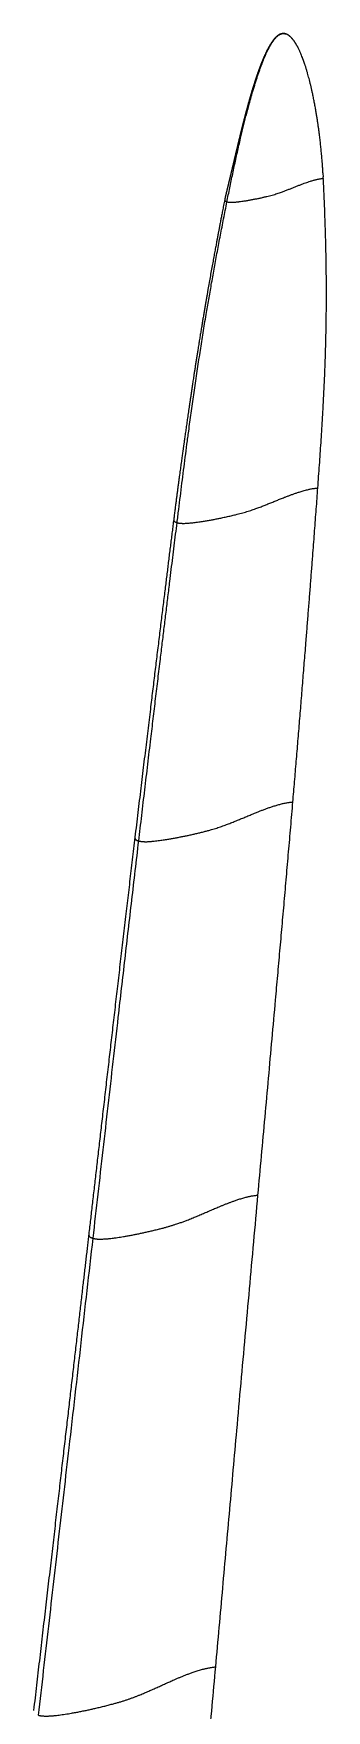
# Model space of a CAD drawing. Header units: inches. Extents: x 0.01 to 2.23, y 0 to 3.54.
# Drawn here: x 0.8953 to 0.9423, y 3.2689 to 3.5379 of the extents above; entities that cross this region are included whole.
import ezdxf

# ---------------------------------------------------------------- set-up
doc = ezdxf.new("R2010")
doc.units = ezdxf.units.IN
doc.header["$MEASUREMENT"] = 0

msp = doc.modelspace()

# ---------------------------------------------------------------- linework, layer by layer
at = {"color": 7, "linetype": 'Continuous', "lineweight": 25}
for p, q in [((0.93571, 3.53787), (0.93569, 3.53787)), ((0.94171, 3.51544), (0.94174, 3.51494))]:
    msp.add_line(p, q, dxfattribs=at)
for points, knots in [([(0.93569, 3.53787), (0.93567, 3.53788), (0.93562, 3.53789), (0.93556, 3.5379), (0.93549, 3.53791), (0.93541, 3.53791), (0.93533, 3.53791), (0.93525, 3.53791), (0.93518, 3.5379), (0.93511, 3.53789), (0.93505, 3.53788), (0.93499, 3.53786), (0.93492, 3.53784), (0.93485, 3.53781), (0.93477, 3.53777), (0.9347, 3.53774), (0.93463, 3.53769), (0.93456, 3.53765), (0.93449, 3.53761), (0.93444, 3.53756), (0.93439, 3.53752), (0.93434, 3.53748), (0.93429, 3.53744), (0.93424, 3.5374), (0.93419, 3.53735), (0.93415, 3.53731), (0.9341, 3.53726), (0.93405, 3.53721), (0.93399, 3.53715), (0.93394, 3.53709), (0.9339, 3.53704), (0.93386, 3.53699), (0.93382, 3.53695), (0.93379, 3.53691), (0.93375, 3.53687), (0.93371, 3.53681), (0.93366, 3.53674), (0.93359, 3.53664), (0.9335, 3.53652), (0.93342, 3.5364), (0.93335, 3.53629), (0.93329, 3.53619), (0.93324, 3.53611), (0.9332, 3.53604), (0.93315, 3.53597), (0.93311, 3.5359), (0.93307, 3.53582), (0.93302, 3.53573), (0.93296, 3.53563), (0.93291, 3.53553), (0.93285, 3.53542), (0.93279, 3.53531), (0.93273, 3.53519), (0.93267, 3.53506), (0.9326, 3.53493), (0.93254, 3.53479), (0.93247, 3.53464), (0.93239, 3.53448), (0.93232, 3.53432), (0.93225, 3.53416), (0.93217, 3.53399), (0.93211, 3.53384), (0.93206, 3.53371), (0.93201, 3.53361), (0.93198, 3.53352), (0.93195, 3.53345), (0.93192, 3.53338), (0.93189, 3.5333), (0.93185, 3.53321), (0.93181, 3.53311), (0.93177, 3.533), (0.93173, 3.53289), (0.93169, 3.53279), (0.93166, 3.53271), (0.93163, 3.53264), (0.9316, 3.53257), (0.93158, 3.53251), (0.93156, 3.53245), (0.93153, 3.53239), (0.93151, 3.53231), (0.93148, 3.53223), (0.93145, 3.53215), (0.93142, 3.53208), (0.9314, 3.53202), (0.93138, 3.53197), (0.93137, 3.53192), (0.93134, 3.53186), (0.93131, 3.53177), (0.93128, 3.53168), (0.93124, 3.53157), (0.93121, 3.53147), (0.93117, 3.53135), (0.93112, 3.53123), (0.93107, 3.53108), (0.93102, 3.53092), (0.93096, 3.53076), (0.93091, 3.5306), (0.93086, 3.53043), (0.9308, 3.53027), (0.93075, 3.5301), (0.9307, 3.52994), (0.93066, 3.52982), (0.93063, 3.52973), (0.93061, 3.52966), (0.93059, 3.52959), (0.93057, 3.52952), (0.93054, 3.52944), (0.93051, 3.52935), (0.93048, 3.52925), (0.93045, 3.52914), (0.93041, 3.52902), (0.93037, 3.52889), (0.93033, 3.52877), (0.9303, 3.52865), (0.93027, 3.52855), (0.93024, 3.52846), (0.93022, 3.52837), (0.93019, 3.52828), (0.93017, 3.5282), (0.93014, 3.52811), (0.93011, 3.52801), (0.93008, 3.52789), (0.93004, 3.52777), (0.93001, 3.52766), (0.92998, 3.52755), (0.92995, 3.52745), (0.92992, 3.52736), (0.9299, 3.52727), (0.92988, 3.5272), (0.92986, 3.52713), (0.92984, 3.52705), (0.92981, 3.52697), (0.92979, 3.52688), (0.92976, 3.52678), (0.92973, 3.52667), (0.9297, 3.52655), (0.92966, 3.52643), (0.92963, 3.52633), (0.92961, 3.52623), (0.92958, 3.52614), (0.92956, 3.52605), (0.92953, 3.52594), (0.9295, 3.52582), (0.92946, 3.52567), (0.92941, 3.5255), (0.92936, 3.52532), (0.92932, 3.52518), (0.9293, 3.52507), (0.92928, 3.52501), (0.92927, 3.52496), (0.92926, 3.52491), (0.92924, 3.52486), (0.92922, 3.52478), (0.9292, 3.52469), (0.92917, 3.52459), (0.92915, 3.52451), (0.92913, 3.52443), (0.92911, 3.52435), (0.92909, 3.52427), (0.92907, 3.5242), (0.92905, 3.52412), (0.92903, 3.52404), (0.92901, 3.52397), (0.92899, 3.52389), (0.92897, 3.5238), (0.92894, 3.52371), (0.92892, 3.5236), (0.92889, 3.5235), (0.92887, 3.52342), (0.92885, 3.52334), (0.92883, 3.52326), (0.92881, 3.52318), (0.92879, 3.5231), (0.92877, 3.523), (0.92874, 3.52292), (0.92872, 3.52284), (0.92871, 3.52277), (0.92869, 3.5227), (0.92867, 3.52263), (0.92865, 3.52255), (0.92863, 3.52248), (0.92862, 3.52241), (0.9286, 3.52235), (0.92858, 3.52227), (0.92856, 3.52219), (0.92855, 3.52213), (0.92853, 3.52206), (0.92851, 3.52198), (0.92849, 3.52191), (0.92848, 3.52184), (0.92846, 3.52178), (0.92845, 3.52173), (0.92843, 3.52167), (0.92842, 3.5216), (0.9284, 3.52154), (0.92839, 3.52149), (0.92838, 3.52144), (0.92836, 3.52136), (0.92833, 3.52126), (0.92831, 3.52115), (0.92829, 3.52105), (0.92826, 3.52096), (0.92824, 3.52087), (0.92822, 3.52079), (0.9282, 3.52072), (0.92819, 3.52066), (0.92817, 3.52059), (0.92816, 3.52053), (0.92815, 3.52047), (0.92813, 3.52043), (0.92812, 3.52037), (0.9281, 3.5203), (0.92809, 3.52023), (0.92807, 3.52016), (0.92805, 3.5201), (0.92804, 3.52004), (0.92803, 3.51999), (0.92801, 3.51993), (0.928, 3.51987), (0.92799, 3.51981), (0.92797, 3.51976), (0.92796, 3.51971), (0.92795, 3.51965), (0.92793, 3.51959), (0.92792, 3.51953), (0.92791, 3.51949), (0.9279, 3.51945), (0.92788, 3.51937), (0.92785, 3.51926), (0.92782, 3.51912), (0.92779, 3.51899), (0.92776, 3.51887), (0.92773, 3.51874), (0.9277, 3.51861), (0.92768, 3.51851), (0.92766, 3.51842), (0.92764, 3.51836), (0.92763, 3.5183), (0.92761, 3.51824), (0.9276, 3.51817), (0.92758, 3.5181), (0.92756, 3.51803), (0.92755, 3.51798), (0.92754, 3.51793), (0.92752, 3.51787), (0.92751, 3.5178), (0.92749, 3.51772), (0.92747, 3.51765), (0.92746, 3.51758), (0.92744, 3.51752), (0.92743, 3.51746), (0.92741, 3.51739), (0.9274, 3.51732), (0.92738, 3.51726), (0.92737, 3.51721), (0.92736, 3.51716), (0.92734, 3.5171), (0.92733, 3.51704), (0.92731, 3.51696), (0.92729, 3.51688), (0.92727, 3.5168), (0.92726, 3.51673), (0.92724, 3.51667), (0.92723, 3.51661), (0.92721, 3.51654), (0.92719, 3.51647), (0.92717, 3.51638), (0.92716, 3.51631), (0.92714, 3.51624), (0.92713, 3.51618), (0.92711, 3.51613), (0.9271, 3.51607), (0.92708, 3.516), (0.92707, 3.51593), (0.92705, 3.51585), (0.92703, 3.51577), (0.92701, 3.51568), (0.92699, 3.51559), (0.92696, 3.51551), (0.92694, 3.51541), (0.92692, 3.5153), (0.92689, 3.51519), (0.92686, 3.51509), (0.92684, 3.51499), (0.92682, 3.51491), (0.9268, 3.51483), (0.92678, 3.51475), (0.92676, 3.51466), (0.92674, 3.51458), (0.92673, 3.51451), (0.92671, 3.51446), (0.9267, 3.51441), (0.92669, 3.51435), (0.92667, 3.51429), (0.92665, 3.51421), (0.92663, 3.51412), (0.92661, 3.51404), (0.92659, 3.51396), (0.92658, 3.51389), (0.92656, 3.51381), (0.92654, 3.51372), (0.92652, 3.51366), (0.92651, 3.51361), (0.9265, 3.51357), (0.92649, 3.51353), (0.92648, 3.51349), (0.92646, 3.51343), (0.92645, 3.51338), (0.92644, 3.51332), (0.92642, 3.51327), (0.92641, 3.51322), (0.9264, 3.51317), (0.92639, 3.51311), (0.92637, 3.51305), (0.92636, 3.51299), (0.92634, 3.51294), (0.92633, 3.51289), (0.92632, 3.51283), (0.9263, 3.51276), (0.92628, 3.51269), (0.92627, 3.51262), (0.92625, 3.51255), (0.92623, 3.51247), (0.92621, 3.51239), (0.92619, 3.5123), (0.92617, 3.51222), (0.92615, 3.51212), (0.92613, 3.51203), (0.92611, 3.51195), (0.92609, 3.51188), (0.92607, 3.51181), (0.92606, 3.51174), (0.92604, 3.51167), (0.92603, 3.51162), (0.92602, 3.51157), (0.92601, 3.51152), (0.926, 3.51145), (0.92598, 3.51137), (0.92597, 3.51132), (0.92596, 3.51129)], [0, 0, 0, 0, 0.003042, 0.006613, 0.01071, 0.015326, 0.020318, 0.024835, 0.028864, 0.03242, 0.035514, 0.038935, 0.042529, 0.046416, 0.050674, 0.054328, 0.058258, 0.06226, 0.065761, 0.068775, 0.071351, 0.073986, 0.076731, 0.079672, 0.081893, 0.084374, 0.08712, 0.09014, 0.093401, 0.096384, 0.09912, 0.101303, 0.103101, 0.10508, 0.107287, 0.109724, 0.112313, 0.117351, 0.122783, 0.128626, 0.133198, 0.137178, 0.140542, 0.143269, 0.145903, 0.148925, 0.152116, 0.155634, 0.159441, 0.163503, 0.167286, 0.172004, 0.176591, 0.181435, 0.186299, 0.191413, 0.19692, 0.203221, 0.209028, 0.21474, 0.22091, 0.227554, 0.231235, 0.234891, 0.238217, 0.240878, 0.242958, 0.245754, 0.249148, 0.252503, 0.256733, 0.260736, 0.264367, 0.267337, 0.269629, 0.271782, 0.274313, 0.276174, 0.278391, 0.280968, 0.283908, 0.286958, 0.289449, 0.291406, 0.292945, 0.294511, 0.29702, 0.299839, 0.303249, 0.307174, 0.310836, 0.314108, 0.319067, 0.32406, 0.329497, 0.335508, 0.340964, 0.34671, 0.35229, 0.358049, 0.364633, 0.368078, 0.371065, 0.373595, 0.375752, 0.378121, 0.380815, 0.383839, 0.387314, 0.391113, 0.3954, 0.399971, 0.404331, 0.40824, 0.411569, 0.414864, 0.417843, 0.420652, 0.423666, 0.426596, 0.430042, 0.434061, 0.438326, 0.442302, 0.446, 0.449455, 0.452665, 0.455331, 0.457812, 0.460262, 0.462725, 0.465365, 0.468486, 0.472126, 0.476005, 0.479954, 0.484168, 0.48775, 0.49099, 0.494164, 0.497252, 0.500212, 0.504903, 0.510006, 0.515588, 0.521483, 0.528371, 0.530709, 0.532618, 0.534111, 0.535682, 0.537581, 0.539808, 0.543536, 0.546854, 0.5498, 0.552371, 0.555074, 0.55772, 0.560166, 0.562586, 0.565317, 0.568227, 0.570676, 0.573317, 0.57673, 0.580497, 0.583989, 0.587009, 0.589338, 0.591848, 0.594607, 0.597775, 0.600645, 0.603843, 0.606734, 0.60893, 0.611009, 0.613578, 0.616416, 0.618805, 0.620761, 0.623037, 0.625828, 0.628531, 0.630718, 0.632756, 0.635378, 0.638391, 0.640678, 0.64226, 0.64393, 0.646157, 0.648537, 0.650573, 0.652268, 0.65401, 0.656104, 0.66049, 0.663899, 0.667093, 0.67042, 0.673442, 0.676585, 0.678432, 0.680587, 0.683049, 0.685326, 0.687031, 0.688396, 0.690294, 0.692775, 0.695204, 0.697787, 0.699884, 0.701734, 0.703469, 0.705292, 0.707574, 0.709618, 0.711184, 0.712713, 0.714816, 0.717276, 0.719211, 0.720574, 0.721943, 0.72349, 0.727969, 0.733651, 0.737324, 0.741429, 0.746401, 0.750014, 0.754776, 0.757135, 0.759193, 0.760925, 0.763029, 0.765696, 0.76823, 0.770317, 0.77214, 0.773787, 0.775813, 0.778259, 0.781054, 0.783612, 0.785689, 0.787694, 0.79003, 0.792239, 0.794773, 0.79696, 0.798596, 0.800069, 0.802016, 0.804266, 0.806935, 0.8099, 0.812726, 0.814839, 0.81674, 0.818696, 0.821041, 0.823782, 0.826813, 0.829472, 0.831629, 0.833636, 0.835435, 0.837265, 0.839505, 0.842202, 0.84495, 0.847543, 0.850818, 0.853725, 0.856606, 0.859831, 0.863599, 0.867483, 0.871138, 0.874335, 0.877188, 0.879573, 0.882414, 0.885455, 0.888443, 0.890879, 0.892546, 0.894216, 0.895992, 0.898166, 0.900675, 0.903996, 0.906973, 0.909328, 0.911618, 0.914346, 0.918032, 0.919944, 0.921444, 0.922753, 0.924031, 0.925388, 0.92717, 0.929347, 0.931325, 0.933129, 0.934677, 0.936109, 0.937959, 0.940436, 0.942618, 0.944145, 0.945741, 0.947568, 0.95, 0.952695, 0.954886, 0.957287, 0.959653, 0.963123, 0.965549, 0.968748, 0.971314, 0.975088, 0.978164, 0.979847, 0.982044, 0.984725, 0.987081, 0.988909, 0.990141, 0.991872, 0.994141, 0.996879, 1, 1, 1, 1]), ([(0.92632, 3.51092), (0.92639, 3.51129), (0.92654, 3.51203), (0.92677, 3.51316), (0.927, 3.51429), (0.92725, 3.51544), (0.92749, 3.51658), (0.92774, 3.51772), (0.92799, 3.51886), (0.92825, 3.51999), (0.92849, 3.52104), (0.92872, 3.52201), (0.92893, 3.5229), (0.92915, 3.52377), (0.92937, 3.52464), (0.92959, 3.52549), (0.92981, 3.52632), (0.93003, 3.52712), (0.93025, 3.52791), (0.93047, 3.52864), (0.93067, 3.52931), (0.93085, 3.52992), (0.93104, 3.53051), (0.93123, 3.53109), (0.93142, 3.53165), (0.93161, 3.53219), (0.9318, 3.5327), (0.93198, 3.53318), (0.93215, 3.53362), (0.93233, 3.53405), (0.9325, 3.53446), (0.93268, 3.53485), (0.93285, 3.5352), (0.93301, 3.53552), (0.93316, 3.5358), (0.93331, 3.53607), (0.93346, 3.53632), (0.93361, 3.53655), (0.93376, 3.53677), (0.93391, 3.53697), (0.93406, 3.53714), (0.93421, 3.53731), (0.93436, 3.53745), (0.93451, 3.53758), (0.93466, 3.53769), (0.93481, 3.53777), (0.93496, 3.53784), (0.93511, 3.53788), (0.93527, 3.53791), (0.93543, 3.53791), (0.93557, 3.5379), (0.93567, 3.53787), (0.9357, 3.53786)], [0, 0, 0, 0, 0.036822, 0.074195, 0.112011, 0.15016, 0.188534, 0.226337, 0.26415, 0.301873, 0.339405, 0.369226, 0.398811, 0.428108, 0.457069, 0.485645, 0.513289, 0.54047, 0.567143, 0.593266, 0.61441, 0.635127, 0.655394, 0.675191, 0.694498, 0.713295, 0.731565, 0.747836, 0.763641, 0.778971, 0.793819, 0.80818, 0.822053, 0.833532, 0.844658, 0.855438, 0.865878, 0.875993, 0.885623, 0.894972, 0.904062, 0.912921, 0.921756, 0.930425, 0.938973, 0.947453, 0.955918, 0.964425, 0.973023, 0.982796, 0.992797, 1, 1, 1, 1]), ([(0.94172, 3.51544), (0.94172, 3.51544), (0.94171, 3.51548), (0.94171, 3.51557), (0.9417, 3.5157), (0.94169, 3.51581), (0.94169, 3.5159), (0.94168, 3.51599), (0.94168, 3.51605), (0.94168, 3.51611), (0.94167, 3.51615), (0.94167, 3.51619), (0.94167, 3.51622), (0.94167, 3.51626), (0.94166, 3.51633), (0.94165, 3.51643), (0.94165, 3.51656), (0.94164, 3.51671), (0.94162, 3.51687), (0.94161, 3.51704), (0.9416, 3.51724), (0.94157, 3.51752), (0.94154, 3.51788), (0.94149, 3.51847), (0.94142, 3.5192), (0.94133, 3.52007), (0.94124, 3.52093), (0.94115, 3.52169), (0.94106, 3.52235), (0.94098, 3.52292), (0.9409, 3.5235), (0.94081, 3.52409), (0.94071, 3.52469), (0.94061, 3.52533), (0.94049, 3.52602), (0.94035, 3.52675), (0.94021, 3.52749), (0.94007, 3.52815), (0.93994, 3.52875), (0.93982, 3.52927), (0.93971, 3.52976), (0.93959, 3.53024), (0.93947, 3.53069), (0.93935, 3.53113), (0.93925, 3.53149), (0.93917, 3.53178), (0.9391, 3.53201), (0.93903, 3.53223), (0.93897, 3.53245), (0.9389, 3.53266), (0.93884, 3.53284), (0.93879, 3.533), (0.93875, 3.53312), (0.93871, 3.53323), (0.93868, 3.53333), (0.93865, 3.53342), (0.93862, 3.5335), (0.9386, 3.53356), (0.93858, 3.53361), (0.93857, 3.53364), (0.93856, 3.53366), (0.93855, 3.53369), (0.93854, 3.53372), (0.93852, 3.53377), (0.9385, 3.53383), (0.93847, 3.53391), (0.93844, 3.53399), (0.93837, 3.53417), (0.93829, 3.53438), (0.93818, 3.53463), (0.9381, 3.53482), (0.93802, 3.53502), (0.93793, 3.53521), (0.93783, 3.53541), (0.93775, 3.53558), (0.93768, 3.53571), (0.93763, 3.53581), (0.93758, 3.5359), (0.93753, 3.53599), (0.93749, 3.53606), (0.93746, 3.53611), (0.93744, 3.53616), (0.93742, 3.53619), (0.9374, 3.53622), (0.93738, 3.53625), (0.93737, 3.53628), (0.93734, 3.53631), (0.93731, 3.53636), (0.93727, 3.53643), (0.93722, 3.5365), (0.93717, 3.53659), (0.9371, 3.53668), (0.93704, 3.53677), (0.93698, 3.53685), (0.93693, 3.53692), (0.93687, 3.53699), (0.93682, 3.53705), (0.93677, 3.53711), (0.93671, 3.53717), (0.93666, 3.53723), (0.9366, 3.53729), (0.93654, 3.53735), (0.9365, 3.53739), (0.93646, 3.53742), (0.93643, 3.53745), (0.9364, 3.53748), (0.93635, 3.53751), (0.9363, 3.53755), (0.93624, 3.5376), (0.93616, 3.53766), (0.93606, 3.53772), (0.93595, 3.53778), (0.93583, 3.53783), (0.93575, 3.53785), (0.93571, 3.53787)], [0, 0, 0, 0, 0.000076, 0.005187, 0.00987, 0.014008, 0.017594, 0.020627, 0.023137, 0.025187, 0.026777, 0.028004, 0.029319, 0.030775, 0.032374, 0.036705, 0.04183, 0.047181, 0.053196, 0.059878, 0.06723, 0.075257, 0.091832, 0.108406, 0.141988, 0.175447, 0.208721, 0.241747, 0.263723, 0.286177, 0.309145, 0.332605, 0.356537, 0.380913, 0.410175, 0.439964, 0.470221, 0.500881, 0.523304, 0.545055, 0.56613, 0.586527, 0.606247, 0.625291, 0.643664, 0.654074, 0.664257, 0.674217, 0.683954, 0.69347, 0.70271, 0.709076, 0.71486, 0.720072, 0.724719, 0.728809, 0.73235, 0.735347, 0.737804, 0.738832, 0.739727, 0.740786, 0.742489, 0.744796, 0.747724, 0.751268, 0.755416, 0.7598, 0.776708, 0.786536, 0.796186, 0.805804, 0.815791, 0.826146, 0.83684, 0.841991, 0.847206, 0.852465, 0.857285, 0.861463, 0.864257, 0.866684, 0.868749, 0.870455, 0.871808, 0.873059, 0.875234, 0.878197, 0.881934, 0.886426, 0.891763, 0.897629, 0.903157, 0.908268, 0.912974, 0.917286, 0.921217, 0.925856, 0.930089, 0.934431, 0.938898, 0.943352, 0.947534, 0.949523, 0.951507, 0.953998, 0.957099, 0.960792, 0.965056, 0.970894, 0.977475, 0.98475, 0.992669, 1, 1, 1, 1]), ([(0.92632, 3.51092), (0.92635, 3.51091), (0.92641, 3.5109), (0.92652, 3.51088), (0.92662, 3.51086), (0.92673, 3.51085), (0.92684, 3.51085), (0.92694, 3.51085), (0.92704, 3.51085), (0.92718, 3.51085), (0.92735, 3.51086), (0.92755, 3.51087), (0.92774, 3.51089), (0.92793, 3.51091), (0.92811, 3.51093), (0.92837, 3.51096), (0.9287, 3.511), (0.92916, 3.51107), (0.92966, 3.51115), (0.9302, 3.51125), (0.93073, 3.51135), (0.93125, 3.51145), (0.93175, 3.51156), (0.93224, 3.51167), (0.93271, 3.51178), (0.93315, 3.51189), (0.93357, 3.512), (0.93397, 3.51212), (0.93435, 3.51224), (0.93472, 3.51236), (0.93513, 3.51251), (0.9356, 3.51268), (0.93611, 3.51288), (0.93661, 3.51307), (0.93711, 3.51327), (0.93761, 3.51347), (0.93807, 3.51365), (0.9385, 3.51382), (0.93889, 3.51396), (0.9393, 3.5141), (0.93965, 3.51422), (0.93994, 3.51431), (0.94017, 3.51437), (0.9404, 3.51444), (0.94061, 3.51449), (0.94081, 3.51454), (0.94099, 3.51457), (0.94116, 3.51461), (0.94132, 3.51463), (0.94148, 3.51465), (0.94161, 3.51467), (0.9417, 3.51468), (0.94174, 3.51468), (0.94176, 3.51468), (0.94176, 3.51468), (0.94177, 3.51469), (0.94176, 3.51469), (0.94176, 3.51469)], [0, 0, 0, 0, 0.003907, 0.007813, 0.01172, 0.015626, 0.019535, 0.023445, 0.027355, 0.031267, 0.040026, 0.048786, 0.057546, 0.066307, 0.075068, 0.083829, 0.104479, 0.125129, 0.155166, 0.185203, 0.21524, 0.245277, 0.275315, 0.305352, 0.335389, 0.362923, 0.390457, 0.417991, 0.445525, 0.473059, 0.500594, 0.542312, 0.584031, 0.62575, 0.667469, 0.709188, 0.750907, 0.782197, 0.813486, 0.844775, 0.876064, 0.891709, 0.907354, 0.922999, 0.938643, 0.949072, 0.959501, 0.96993, 0.977752, 0.985573, 0.993395, 0.997306, 0.998284, 0.998772, 0.99926, 0.999748, 1, 1, 1, 1]), ([(0.94088, 3.46503), (0.94093, 3.46565), (0.94101, 3.46687), (0.94115, 3.4687), (0.94127, 3.47051), (0.94139, 3.47231), (0.94151, 3.4741), (0.94162, 3.47589), (0.94171, 3.47755), (0.9418, 3.47909), (0.94187, 3.4805), (0.94194, 3.48192), (0.942, 3.48335), (0.94205, 3.48479), (0.9421, 3.48625), (0.94214, 3.48763), (0.94218, 3.48895), (0.9422, 3.49019), (0.94222, 3.49145), (0.94224, 3.49273), (0.94225, 3.49402), (0.94226, 3.49523), (0.94226, 3.49637), (0.94226, 3.49742), (0.94225, 3.49849), (0.94224, 3.49957), (0.94223, 3.50066), (0.94221, 3.50177), (0.94219, 3.5029), (0.94216, 3.50403), (0.94214, 3.50519), (0.9421, 3.50636), (0.94206, 3.50755), (0.94202, 3.50873), (0.94198, 3.50991), (0.94193, 3.51108), (0.94188, 3.51227), (0.94182, 3.51347), (0.94178, 3.51428), (0.94176, 3.51469)], [0, 0, 0, 0, 0.036252, 0.072118, 0.107686, 0.143045, 0.178284, 0.213493, 0.248761, 0.276573, 0.304522, 0.332652, 0.361009, 0.389637, 0.418581, 0.447887, 0.472564, 0.497549, 0.522869, 0.548549, 0.574618, 0.601102, 0.622218, 0.643621, 0.665322, 0.687334, 0.709672, 0.732347, 0.755374, 0.778764, 0.802532, 0.826691, 0.851253, 0.876232, 0.900177, 0.924515, 0.949258, 0.974416, 1, 1, 1, 1]), ([(0.94176, 3.51469), (0.94176, 3.5147), (0.94176, 3.51471), (0.94176, 3.51474), (0.94175, 3.51479), (0.94175, 3.51485), (0.94175, 3.5149), (0.94174, 3.51493), (0.94174, 3.51494)], [0, 0, 0, 0, 0.09469, 0.207361, 0.37079, 0.638461, 0.875659, 1, 1, 1, 1]), ([(0.92596, 3.51129), (0.92593, 3.51113), (0.92587, 3.51081), (0.92578, 3.51035), (0.92569, 3.50991), (0.92561, 3.50949), (0.92553, 3.50909), (0.92546, 3.50872), (0.92539, 3.50836), (0.92533, 3.50802), (0.92526, 3.50768), (0.9252, 3.50735), (0.92514, 3.50701), (0.92508, 3.50671), (0.92502, 3.50642), (0.92498, 3.50617), (0.92493, 3.50594), (0.9249, 3.50574), (0.92486, 3.50558), (0.92484, 3.50543), (0.92481, 3.5053), (0.92479, 3.50518), (0.92476, 3.50501), (0.92472, 3.50478), (0.92466, 3.50448), (0.9246, 3.50414), (0.92453, 3.50377), (0.92445, 3.50338), (0.92438, 3.50296), (0.92429, 3.50252), (0.92421, 3.50207), (0.92413, 3.50162), (0.92401, 3.50096), (0.92385, 3.50011), (0.92366, 3.49904), (0.92347, 3.49796), (0.92331, 3.49703), (0.92318, 3.49628), (0.92308, 3.49571), (0.92297, 3.49511), (0.92287, 3.4945), (0.92276, 3.49387), (0.92265, 3.49322), (0.92254, 3.49255), (0.92242, 3.49186), (0.9223, 3.49113), (0.92218, 3.49038), (0.92205, 3.48961), (0.92192, 3.48883), (0.92179, 3.48802), (0.92167, 3.48726), (0.92156, 3.48654), (0.92145, 3.48589), (0.92135, 3.48524), (0.92125, 3.48461), (0.92116, 3.48399), (0.92106, 3.48338), (0.92096, 3.48271), (0.92085, 3.48198), (0.92073, 3.48121), (0.92062, 3.48045), (0.92052, 3.47976), (0.92042, 3.47913), (0.92034, 3.47857), (0.92026, 3.47802), (0.92018, 3.47749), (0.92011, 3.47698), (0.92004, 3.47648), (0.91997, 3.47601), (0.9199, 3.47556), (0.91984, 3.4751), (0.91977, 3.47465), (0.91971, 3.47419), (0.91965, 3.47376), (0.91959, 3.47335), (0.91954, 3.47303), (0.91951, 3.4728), (0.91949, 3.47263), (0.91946, 3.47246), (0.91944, 3.47227), (0.91941, 3.47206), (0.91937, 3.47183), (0.91934, 3.47158), (0.9193, 3.47131), (0.91926, 3.471), (0.91921, 3.47067), (0.91916, 3.4703), (0.9191, 3.4699), (0.91905, 3.46949), (0.91898, 3.46904), (0.91892, 3.46858), (0.91886, 3.46811), (0.91879, 3.46762), (0.91872, 3.4671), (0.91865, 3.46657), (0.91857, 3.46601), (0.91849, 3.46543), (0.91841, 3.46482), (0.91833, 3.4642), (0.91824, 3.46354), (0.91816, 3.46287), (0.91807, 3.46218), (0.91798, 3.46146), (0.91788, 3.46073), (0.91782, 3.46023), (0.91779, 3.45997)], [0, 0, 0, 0, 0.009334, 0.018269, 0.026813, 0.034971, 0.042747, 0.050018, 0.05693, 0.063486, 0.069692, 0.076628, 0.083076, 0.089043, 0.094534, 0.099552, 0.104101, 0.107705, 0.110955, 0.113851, 0.116397, 0.118623, 0.120815, 0.126139, 0.131681, 0.138561, 0.145743, 0.153225, 0.16157, 0.170182, 0.178902, 0.187721, 0.196638, 0.216884, 0.23759, 0.258741, 0.280321, 0.291267, 0.302461, 0.31402, 0.325938, 0.338209, 0.350827, 0.363786, 0.377079, 0.391358, 0.405991, 0.420972, 0.436296, 0.451957, 0.46795, 0.480867, 0.493694, 0.506269, 0.518598, 0.530685, 0.542535, 0.554152, 0.569755, 0.584938, 0.599709, 0.614079, 0.625291, 0.636255, 0.646975, 0.65744, 0.667546, 0.677106, 0.686307, 0.695151, 0.703641, 0.713025, 0.721942, 0.730394, 0.738383, 0.745912, 0.749079, 0.752158, 0.755424, 0.759132, 0.763281, 0.767784, 0.772712, 0.778065, 0.783842, 0.790557, 0.797767, 0.805472, 0.813673, 0.822371, 0.831566, 0.840693, 0.850266, 0.860286, 0.870756, 0.881678, 0.893056, 0.904894, 0.917197, 0.929969, 0.943216, 0.956696, 0.970648, 0.98508, 1, 1, 1, 1]), ([(0.91833, 3.45945), (0.91841, 3.46016), (0.91859, 3.46158), (0.91885, 3.46369), (0.91911, 3.46578), (0.91938, 3.46787), (0.91964, 3.46996), (0.91991, 3.47205), (0.92016, 3.47393), (0.92039, 3.4756), (0.92059, 3.47705), (0.92079, 3.47852), (0.921, 3.47999), (0.92121, 3.48148), (0.92143, 3.48299), (0.92166, 3.48451), (0.92189, 3.48599), (0.92211, 3.48744), (0.92234, 3.48885), (0.92257, 3.49028), (0.9228, 3.49173), (0.92303, 3.49309), (0.92325, 3.49436), (0.92345, 3.49554), (0.92366, 3.49674), (0.92387, 3.49795), (0.92409, 3.49918), (0.92432, 3.50042), (0.92455, 3.50168), (0.92478, 3.50296), (0.92503, 3.50426), (0.92527, 3.50556), (0.92553, 3.50688), (0.92578, 3.50821), (0.92605, 3.50956), (0.92623, 3.51046), (0.92632, 3.51092)], [0, 0, 0, 0, 0.041407, 0.08246, 0.123255, 0.163892, 0.20447, 0.245087, 0.285841, 0.313992, 0.342287, 0.370759, 0.399441, 0.428364, 0.457563, 0.487068, 0.516914, 0.543972, 0.571352, 0.59908, 0.627178, 0.655671, 0.67835, 0.701299, 0.724529, 0.748052, 0.77188, 0.796023, 0.820495, 0.845306, 0.870468, 0.895992, 0.921425, 0.94723, 0.973418, 1, 1, 1, 1]), ([(0.92596, 3.51129), (0.92596, 3.51127), (0.92595, 3.51124), (0.92596, 3.5112), (0.92597, 3.51115), (0.92599, 3.5111), (0.92602, 3.51107), (0.92606, 3.51103), (0.9261, 3.511), (0.92616, 3.51098), (0.92621, 3.51095), (0.92626, 3.51094), (0.9263, 3.51093), (0.92632, 3.51092)], [0, 0, 0, 0, 0.1046189, 0.2538849, 0.4031421, 0.5026441, 0.6021408, 0.7016112, 0.7762131, 0.8507999, 0.9005341, 0.9502592, 1, 1, 1, 1]), ([(0.91833, 3.45945), (0.91836, 3.45945), (0.91842, 3.45943), (0.91851, 3.45941), (0.91862, 3.45939), (0.91872, 3.45938), (0.91883, 3.45937), (0.91895, 3.45936), (0.91909, 3.45935), (0.91924, 3.45935), (0.91939, 3.45935), (0.91957, 3.45935), (0.91979, 3.45936), (0.92005, 3.45938), (0.92029, 3.4594), (0.92053, 3.45942), (0.92076, 3.45944), (0.92099, 3.45947), (0.92127, 3.45951), (0.92162, 3.45955), (0.92201, 3.45961), (0.92249, 3.45968), (0.92304, 3.45977), (0.92367, 3.45988), (0.92429, 3.45999), (0.92489, 3.46011), (0.92554, 3.46025), (0.92624, 3.4604), (0.92698, 3.46056), (0.92762, 3.46072), (0.92817, 3.46086), (0.92863, 3.46098), (0.92908, 3.4611), (0.92952, 3.46123), (0.92993, 3.46137), (0.93034, 3.4615), (0.93073, 3.46164), (0.93122, 3.46181), (0.93178, 3.46202), (0.93242, 3.46227), (0.93305, 3.46252), (0.93367, 3.46277), (0.93429, 3.46302), (0.93492, 3.46328), (0.93548, 3.4635), (0.936, 3.4637), (0.93645, 3.46387), (0.93692, 3.46404), (0.9374, 3.46421), (0.93783, 3.46435), (0.93822, 3.46447), (0.93855, 3.46457), (0.93888, 3.46466), (0.9392, 3.46474), (0.93948, 3.46481), (0.93974, 3.46487), (0.93999, 3.46491), (0.94023, 3.46495), (0.94046, 3.46498), (0.94066, 3.465), (0.94079, 3.46502), (0.94085, 3.46502), (0.94087, 3.46502), (0.94088, 3.46503), (0.94088, 3.46503), (0.94088, 3.46503), (0.94088, 3.46503)], [0, 0, 0, 0, 0.002607, 0.005213, 0.007819, 0.010426, 0.013033, 0.015639, 0.019548, 0.023458, 0.027369, 0.03128, 0.038789, 0.046298, 0.053808, 0.061317, 0.068827, 0.076337, 0.083847, 0.097614, 0.111382, 0.12515, 0.1487, 0.172251, 0.195801, 0.219352, 0.242902, 0.273742, 0.304582, 0.335422, 0.356074, 0.376726, 0.397378, 0.418029, 0.438681, 0.459333, 0.479985, 0.500637, 0.536398, 0.572158, 0.607919, 0.64368, 0.679441, 0.715202, 0.750963, 0.775996, 0.801029, 0.826062, 0.851094, 0.876127, 0.891773, 0.907419, 0.923065, 0.938709, 0.949139, 0.959569, 0.969998, 0.97782, 0.985642, 0.993464, 0.997375, 0.998353, 0.998842, 0.99933, 0.999818, 1, 1, 1, 1]), ([(0.93688, 3.41467), (0.93697, 3.41575), (0.93716, 3.41791), (0.93743, 3.42116), (0.9377, 3.42441), (0.93797, 3.42766), (0.93823, 3.4309), (0.93849, 3.43414), (0.93875, 3.43736), (0.93899, 3.4403), (0.9392, 3.44294), (0.93938, 3.44531), (0.93957, 3.44766), (0.93975, 3.44999), (0.93993, 3.4523), (0.94009, 3.45442), (0.94024, 3.45637), (0.94037, 3.45813), (0.9405, 3.45988), (0.94063, 3.46162), (0.94076, 3.46333), (0.94084, 3.46447), (0.94088, 3.46503)], [0, 0, 0, 0, 0.064222, 0.128628, 0.193131, 0.257642, 0.322071, 0.386329, 0.450329, 0.51398, 0.561227, 0.608193, 0.654841, 0.701135, 0.747037, 0.792511, 0.827916, 0.863015, 0.897791, 0.932226, 0.966301, 1, 1, 1, 1]), ([(0.91779, 3.45997), (0.91775, 3.45965), (0.91766, 3.45899), (0.91754, 3.458), (0.91741, 3.45699), (0.91729, 3.45597), (0.91715, 3.45492), (0.91702, 3.45387), (0.91689, 3.45282), (0.91677, 3.45178), (0.91663, 3.45072), (0.9165, 3.44964), (0.91636, 3.44849), (0.91621, 3.44729), (0.91605, 3.44602), (0.9159, 3.44473), (0.91573, 3.44342), (0.91557, 3.44208), (0.91541, 3.44073), (0.91524, 3.43935), (0.91507, 3.43797), (0.9149, 3.4366), (0.91473, 3.43523), (0.91457, 3.43384), (0.91439, 3.43243), (0.91422, 3.431), (0.91403, 3.42947), (0.91384, 3.42782), (0.91362, 3.42607), (0.91341, 3.42429), (0.91319, 3.42248), (0.91297, 3.42063), (0.91274, 3.41875), (0.91251, 3.41684), (0.91228, 3.41491), (0.91204, 3.41295), (0.91181, 3.41098), (0.91165, 3.40966), (0.91157, 3.40899)], [0, 0, 0, 0, 0.018981, 0.038349, 0.058107, 0.078257, 0.098799, 0.119735, 0.139837, 0.16029, 0.181096, 0.202255, 0.223767, 0.248192, 0.273056, 0.29836, 0.3241, 0.350277, 0.376889, 0.403933, 0.431406, 0.45791, 0.484796, 0.512062, 0.539703, 0.567716, 0.596097, 0.63001, 0.664418, 0.699311, 0.734679, 0.771248, 0.808286, 0.84578, 0.883715, 0.922075, 0.960843, 1, 1, 1, 1]), ([(0.91219, 3.40841), (0.91235, 3.40977), (0.91267, 3.4125), (0.91315, 3.4166), (0.91364, 3.4207), (0.91409, 3.42451), (0.91451, 3.42801), (0.91489, 3.43122), (0.91527, 3.43441), (0.91563, 3.43737), (0.91596, 3.44011), (0.91627, 3.44262), (0.91657, 3.44511), (0.91687, 3.44758), (0.91715, 3.44986), (0.9174, 3.45195), (0.91764, 3.45385), (0.91787, 3.45573), (0.9181, 3.4576), (0.91825, 3.45884), (0.91833, 3.45945)], [0, 0, 0, 0, 0.080194, 0.160597, 0.241066, 0.321457, 0.384473, 0.447282, 0.509816, 0.572004, 0.621459, 0.670613, 0.71943, 0.767875, 0.815912, 0.853346, 0.890489, 0.927324, 0.963833, 1, 1, 1, 1]), ([(0.91779, 3.45997), (0.91779, 3.45996), (0.91778, 3.45992), (0.91779, 3.45986), (0.9178, 3.45979), (0.91783, 3.45974), (0.91786, 3.4597), (0.9179, 3.45966), (0.91795, 3.45962), (0.91801, 3.45957), (0.91808, 3.45954), (0.91816, 3.4595), (0.91824, 3.45948), (0.9183, 3.45946), (0.91833, 3.45945)], [0, 0, 0, 0, 0.066545, 0.222151, 0.377748, 0.455549, 0.533354, 0.61115, 0.688937, 0.766707, 0.844462, 0.896309, 0.948146, 1, 1, 1, 1]), ([(0.91219, 3.40841), (0.91223, 3.4084), (0.91231, 3.40838), (0.91244, 3.40835), (0.91258, 3.40833), (0.91272, 3.40831), (0.91288, 3.4083), (0.91304, 3.40829), (0.9132, 3.40829), (0.91337, 3.40829), (0.91356, 3.40829), (0.91377, 3.4083), (0.914, 3.40832), (0.91423, 3.40834), (0.91445, 3.40836), (0.91474, 3.40839), (0.91509, 3.40843), (0.9155, 3.40848), (0.9159, 3.40853), (0.91629, 3.40859), (0.91676, 3.40867), (0.91731, 3.40876), (0.91792, 3.40887), (0.91852, 3.40898), (0.91911, 3.4091), (0.91969, 3.40921), (0.92029, 3.40934), (0.92089, 3.40948), (0.92151, 3.40962), (0.92211, 3.40976), (0.9227, 3.40991), (0.92328, 3.41007), (0.9238, 3.41021), (0.92427, 3.41035), (0.92468, 3.41048), (0.92508, 3.41061), (0.92547, 3.41075), (0.92586, 3.41089), (0.92635, 3.41107), (0.92695, 3.4113), (0.92765, 3.41158), (0.92833, 3.41186), (0.92901, 3.41214), (0.92969, 3.41242), (0.93037, 3.4127), (0.93098, 3.41295), (0.93154, 3.41318), (0.93204, 3.41337), (0.93255, 3.41356), (0.93307, 3.41375), (0.93352, 3.4139), (0.93389, 3.41402), (0.93418, 3.4141), (0.93447, 3.41419), (0.93477, 3.41428), (0.93506, 3.41435), (0.93535, 3.41442), (0.93563, 3.41448), (0.93591, 3.41454), (0.93617, 3.41458), (0.93642, 3.41461), (0.93664, 3.41464), (0.93678, 3.41465), (0.93685, 3.41466), (0.93687, 3.41466), (0.93688, 3.41467), (0.93688, 3.41467), (0.93688, 3.41467)], [0, 0, 0, 0, 0.003127, 0.006254, 0.009381, 0.012508, 0.015635, 0.019544, 0.023455, 0.027366, 0.031277, 0.037535, 0.043793, 0.050051, 0.05631, 0.062568, 0.075084, 0.087601, 0.100117, 0.112634, 0.125151, 0.146012, 0.166873, 0.187734, 0.208595, 0.229456, 0.250318, 0.273682, 0.297047, 0.320411, 0.343776, 0.36714, 0.390505, 0.408862, 0.42722, 0.445578, 0.463936, 0.482294, 0.500652, 0.536414, 0.572176, 0.607939, 0.643701, 0.679463, 0.715225, 0.750988, 0.776021, 0.801055, 0.826088, 0.851122, 0.876156, 0.888673, 0.901191, 0.913708, 0.926224, 0.938741, 0.949171, 0.959601, 0.97003, 0.977853, 0.985675, 0.993497, 0.997409, 0.998191, 0.99897, 0.999748, 1, 1, 1, 1]), ([(0.93129, 3.35161), (0.93148, 3.35369), (0.93186, 3.35786), (0.93242, 3.36411), (0.93299, 3.37037), (0.93355, 3.37663), (0.93404, 3.38211), (0.93446, 3.38682), (0.93481, 3.39076), (0.93516, 3.39471), (0.93551, 3.39867), (0.93585, 3.40265), (0.9362, 3.40664), (0.93654, 3.41065), (0.93677, 3.41333), (0.93688, 3.41467)], [0, 0, 0, 0, 0.099168, 0.198231, 0.297297, 0.396475, 0.495874, 0.558159, 0.6206, 0.683222, 0.746054, 0.80912, 0.872449, 0.936067, 1, 1, 1, 1]), ([(0.91157, 3.40899), (0.9115, 3.40839), (0.91136, 3.40719), (0.91115, 3.4054), (0.91094, 3.40363), (0.91073, 3.40187), (0.91053, 3.40014), (0.91033, 3.39843), (0.91012, 3.39668), (0.90991, 3.39489), (0.9097, 3.39307), (0.90949, 3.39127), (0.90928, 3.38949), (0.90908, 3.38774), (0.90888, 3.386), (0.90868, 3.38429), (0.90848, 3.3826), (0.90829, 3.38092), (0.9081, 3.37928), (0.90791, 3.37767), (0.90773, 3.37609), (0.90755, 3.37453), (0.90737, 3.37295), (0.90718, 3.37135), (0.90699, 3.36972), (0.90681, 3.36812), (0.90663, 3.36655), (0.90645, 3.36499), (0.90627, 3.36349), (0.90611, 3.36204), (0.90594, 3.36063), (0.90578, 3.35924), (0.90563, 3.35788), (0.90547, 3.35653), (0.90532, 3.3552), (0.90517, 3.35389), (0.90502, 3.3526), (0.90487, 3.35133), (0.90473, 3.35008), (0.90459, 3.34886), (0.90445, 3.34767), (0.90431, 3.34649), (0.90422, 3.34572), (0.90418, 3.34533)], [0, 0, 0, 0, 0.028438, 0.056566, 0.084388, 0.111907, 0.139126, 0.166048, 0.192676, 0.22163, 0.250235, 0.278495, 0.306413, 0.333992, 0.361234, 0.388143, 0.414722, 0.440972, 0.466897, 0.492045, 0.516882, 0.541412, 0.565637, 0.591455, 0.61692, 0.642036, 0.666803, 0.691223, 0.715297, 0.737682, 0.759762, 0.781539, 0.803014, 0.824187, 0.84506, 0.865634, 0.885908, 0.905884, 0.925563, 0.944601, 0.963353, 0.981819, 1, 1, 1, 1]), ([(0.90487, 3.34467), (0.90514, 3.34703), (0.90568, 3.35175), (0.90649, 3.35884), (0.90729, 3.36593), (0.9081, 3.37303), (0.90882, 3.37932), (0.90945, 3.38481), (0.90999, 3.3895), (0.91053, 3.3942), (0.91108, 3.39891), (0.91163, 3.40365), (0.912, 3.40682), (0.91219, 3.40841)], [0, 0, 0, 0, 0.111229, 0.222363, 0.333528, 0.444848, 0.556449, 0.629733, 0.703227, 0.776965, 0.850984, 0.925317, 1, 1, 1, 1]), ([(0.91157, 3.40899), (0.91157, 3.40899), (0.91157, 3.40896), (0.91157, 3.40891), (0.91158, 3.40884), (0.9116, 3.40878), (0.91163, 3.40872), (0.91166, 3.40868), (0.91171, 3.40863), (0.91176, 3.40859), (0.91181, 3.40855), (0.91187, 3.40852), (0.91193, 3.40849), (0.91201, 3.40846), (0.91209, 3.40843), (0.91216, 3.40842), (0.91219, 3.40841)], [0, 0, 0, 0, 0.0276688, 0.1492267, 0.2707868, 0.3923399, 0.4683081, 0.544282, 0.6202457, 0.6962012, 0.7468448, 0.7974885, 0.8481253, 0.8987515, 0.9493673, 1, 1, 1, 1]), ([(0.90487, 3.34467), (0.90491, 3.34466), (0.90498, 3.34464), (0.9051, 3.34462), (0.90523, 3.34459), (0.90535, 3.34458), (0.90548, 3.34456), (0.90562, 3.34455), (0.90576, 3.34455), (0.90591, 3.34454), (0.90605, 3.34454), (0.90619, 3.34454), (0.90636, 3.34455), (0.90657, 3.34456), (0.90681, 3.34457), (0.90704, 3.34459), (0.90727, 3.34461), (0.90756, 3.34464), (0.90791, 3.34468), (0.90835, 3.34474), (0.9088, 3.3448), (0.90927, 3.34488), (0.90978, 3.34496), (0.91036, 3.34506), (0.91098, 3.34517), (0.91159, 3.34529), (0.91219, 3.34541), (0.91278, 3.34554), (0.91339, 3.34567), (0.91402, 3.34581), (0.91468, 3.34597), (0.91533, 3.34613), (0.91592, 3.34628), (0.91645, 3.34642), (0.91694, 3.34656), (0.91741, 3.3467), (0.91787, 3.34684), (0.91836, 3.347), (0.91888, 3.34718), (0.91942, 3.34738), (0.92003, 3.34761), (0.92071, 3.34788), (0.92145, 3.34819), (0.92218, 3.3485), (0.9229, 3.34881), (0.92362, 3.34912), (0.92434, 3.34943), (0.92496, 3.34969), (0.9255, 3.34991), (0.92594, 3.35009), (0.92638, 3.35027), (0.92684, 3.35044), (0.92731, 3.35061), (0.92772, 3.35076), (0.92809, 3.35088), (0.92839, 3.35098), (0.9287, 3.35107), (0.92902, 3.35116), (0.92931, 3.35124), (0.92957, 3.35131), (0.92979, 3.35136), (0.93003, 3.35141), (0.93027, 3.35146), (0.93053, 3.3515), (0.9308, 3.35154), (0.93103, 3.35157), (0.93119, 3.35159), (0.93126, 3.35159), (0.93128, 3.3516), (0.93129, 3.3516), (0.93129, 3.3516), (0.93129, 3.35161), (0.93129, 3.35161)], [0, 0, 0, 0, 0.002607, 0.005213, 0.00782, 0.010426, 0.013033, 0.01564, 0.018768, 0.021896, 0.025026, 0.028155, 0.031284, 0.037171, 0.043059, 0.048947, 0.054835, 0.060723, 0.072288, 0.083854, 0.097622, 0.111391, 0.125159, 0.144786, 0.164412, 0.184038, 0.203665, 0.223292, 0.242918, 0.266049, 0.289181, 0.312312, 0.335443, 0.353948, 0.372453, 0.390958, 0.409463, 0.427968, 0.4522, 0.476433, 0.500666, 0.536429, 0.572191, 0.607954, 0.643717, 0.67948, 0.715242, 0.751005, 0.771867, 0.792729, 0.81359, 0.834452, 0.855314, 0.876175, 0.888693, 0.901211, 0.913728, 0.926245, 0.938761, 0.946584, 0.954407, 0.96223, 0.970052, 0.977875, 0.985697, 0.99352, 0.997431, 0.998409, 0.998898, 0.999386, 0.999874, 1, 1, 1, 1]), ([(0.92452, 3.27594), (0.9249, 3.28016), (0.92565, 3.28858), (0.92678, 3.30122), (0.92775, 3.31217), (0.92858, 3.32143), (0.92926, 3.32899), (0.92994, 3.33654), (0.93061, 3.34408), (0.93107, 3.3491), (0.93129, 3.35161)], [0, 0, 0, 0, 0.167069, 0.334179, 0.501177, 0.601261, 0.701217, 0.801014, 0.900619, 1, 1, 1, 1]), ([(0.90418, 3.34533), (0.90414, 3.34502), (0.90407, 3.34438), (0.90396, 3.34342), (0.90384, 3.34243), (0.90373, 3.34143), (0.90361, 3.3404), (0.90349, 3.33934), (0.90336, 3.33827), (0.90323, 3.33716), (0.9031, 3.336), (0.90296, 3.3348), (0.90282, 3.33358), (0.90267, 3.33234), (0.90253, 3.33107), (0.90238, 3.32977), (0.90223, 3.32845), (0.90207, 3.32711), (0.90191, 3.32574), (0.90175, 3.32435), (0.90159, 3.32293), (0.90142, 3.32152), (0.90126, 3.32011), (0.9011, 3.31871), (0.90093, 3.31728), (0.90077, 3.31584), (0.9006, 3.31436), (0.90042, 3.31286), (0.90024, 3.31133), (0.90006, 3.30978), (0.89988, 3.3082), (0.8997, 3.3066), (0.89951, 3.30498), (0.89932, 3.30334), (0.89912, 3.30165), (0.89892, 3.2999), (0.89872, 3.29811), (0.8985, 3.29629), (0.89829, 3.29445), (0.89808, 3.29259), (0.89786, 3.2907), (0.89764, 3.28878), (0.89741, 3.28684), (0.89718, 3.28488), (0.89695, 3.28289), (0.89672, 3.28088), (0.89649, 3.27889), (0.89626, 3.27691), (0.89603, 3.27495), (0.8958, 3.27296), (0.89557, 3.27096), (0.89541, 3.26961), (0.89533, 3.26894)], [0, 0, 0, 0, 0.012319, 0.024929, 0.037828, 0.051017, 0.064496, 0.078266, 0.092326, 0.106677, 0.122023, 0.137689, 0.153674, 0.169979, 0.186604, 0.203549, 0.220814, 0.238399, 0.256304, 0.27453, 0.293077, 0.311943, 0.330026, 0.348394, 0.367046, 0.385984, 0.405207, 0.424958, 0.445002, 0.465337, 0.485965, 0.506885, 0.528096, 0.549599, 0.571394, 0.594539, 0.618004, 0.641788, 0.665891, 0.690313, 0.715053, 0.740112, 0.765488, 0.791181, 0.817192, 0.843519, 0.870162, 0.895571, 0.92126, 0.947228, 0.973475, 1, 1, 1, 1]), ([(0.89613, 3.26817), (0.89668, 3.27294), (0.89777, 3.28248), (0.8994, 3.29678), (0.90082, 3.30912), (0.902, 3.3195), (0.90296, 3.3279), (0.90392, 3.33629), (0.90456, 3.34187), (0.90487, 3.34467)], [0, 0, 0, 0, 0.18704, 0.374104, 0.561016, 0.67102, 0.780876, 0.890548, 1, 1, 1, 1]), ([(0.90418, 3.34533), (0.90418, 3.34532), (0.90417, 3.34528), (0.90418, 3.34521), (0.90419, 3.34514), (0.90422, 3.34507), (0.90425, 3.34501), (0.90429, 3.34496), (0.90434, 3.34491), (0.90439, 3.34486), (0.90445, 3.34482), (0.90452, 3.34479), (0.90459, 3.34476), (0.90467, 3.34473), (0.90477, 3.34469), (0.90484, 3.34467), (0.90487, 3.34467)], [0, 0, 0, 0, 0.067565, 0.184135, 0.300707, 0.417273, 0.490124, 0.56298, 0.635827, 0.708666, 0.757232, 0.805797, 0.854356, 0.902905, 0.951445, 1, 1, 1, 1]), ([(0.89613, 3.26817), (0.89617, 3.26816), (0.89625, 3.26814), (0.89639, 3.26811), (0.89652, 3.26809), (0.89666, 3.26807), (0.8968, 3.26806), (0.89695, 3.26805), (0.89711, 3.26804), (0.89727, 3.26804), (0.89742, 3.26804), (0.89758, 3.26804), (0.89777, 3.26805), (0.89799, 3.26806), (0.89825, 3.26807), (0.89851, 3.2681), (0.89875, 3.26812), (0.89907, 3.26815), (0.89945, 3.2682), (0.89992, 3.26827), (0.90041, 3.26834), (0.90091, 3.26842), (0.90147, 3.26851), (0.90209, 3.26863), (0.90276, 3.26875), (0.90342, 3.26889), (0.90407, 3.26902), (0.9047, 3.26916), (0.90536, 3.26931), (0.90605, 3.26948), (0.90675, 3.26965), (0.90745, 3.26983), (0.90808, 3.27), (0.90866, 3.27016), (0.90918, 3.27031), (0.90969, 3.27046), (0.91018, 3.27062), (0.91065, 3.27078), (0.9111, 3.27095), (0.91154, 3.27111), (0.91197, 3.27128), (0.9125, 3.27149), (0.91311, 3.27174), (0.9138, 3.27204), (0.91448, 3.27234), (0.91516, 3.27264), (0.91582, 3.27295), (0.91649, 3.27325), (0.91716, 3.27355), (0.91777, 3.27382), (0.9183, 3.27405), (0.91877, 3.27425), (0.91925, 3.27444), (0.91973, 3.27464), (0.92023, 3.27483), (0.92068, 3.27499), (0.92107, 3.27512), (0.92139, 3.27523), (0.92173, 3.27534), (0.92207, 3.27544), (0.92238, 3.27553), (0.92266, 3.27561), (0.9229, 3.27567), (0.92315, 3.27572), (0.92341, 3.27577), (0.92369, 3.27582), (0.92398, 3.27587), (0.92424, 3.2759), (0.92441, 3.27592), (0.92448, 3.27593), (0.9245, 3.27593), (0.92452, 3.27594), (0.92452, 3.27594), (0.92452, 3.27594), (0.92452, 3.27594)], [0, 0, 0, 0, 0.002607, 0.005213, 0.00782, 0.010427, 0.013034, 0.01564, 0.018769, 0.021897, 0.025026, 0.028156, 0.031285, 0.037173, 0.043061, 0.048949, 0.054837, 0.060725, 0.072291, 0.083857, 0.097625, 0.111394, 0.125163, 0.14479, 0.164418, 0.184045, 0.203672, 0.223299, 0.242926, 0.266058, 0.28919, 0.312322, 0.335454, 0.35396, 0.372466, 0.390971, 0.409477, 0.427982, 0.446157, 0.464332, 0.482508, 0.500683, 0.531977, 0.56327, 0.594564, 0.625857, 0.657151, 0.688444, 0.719738, 0.751031, 0.771893, 0.792756, 0.813618, 0.834481, 0.855343, 0.876205, 0.888724, 0.901242, 0.913759, 0.926276, 0.938793, 0.946617, 0.95444, 0.962263, 0.970086, 0.977908, 0.985731, 0.993554, 0.997465, 0.998443, 0.998932, 0.99942, 0.999908, 1, 1, 1, 1]), ([(0.91767, 3.2003), (0.91806, 3.20449), (0.91883, 3.21289), (0.91998, 3.22549), (0.92113, 3.23809), (0.92226, 3.2507), (0.92339, 3.26332), (0.92414, 3.27173), (0.92452, 3.27594)], [0, 0, 0, 0, 0.166558, 0.333106, 0.499684, 0.666332, 0.83309, 1, 1, 1, 1])]:
    msp.add_open_spline(points, degree=3, knots=knots, dxfattribs=at)

doc.saveas('drawing.dxf')
